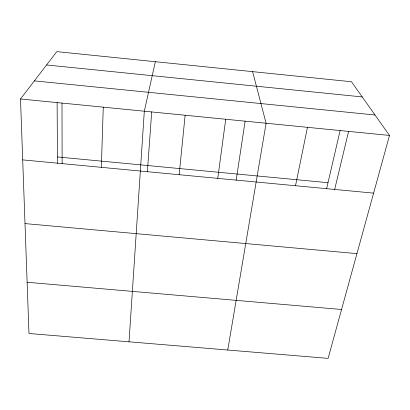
<?xml version="1.0" encoding="UTF-8"?>
<svg xmlns="http://www.w3.org/2000/svg" width="410" height="410" viewBox="0 0 410 410"><rect width="100%" height="100%" fill="white"/><g stroke="black" fill="none" stroke-linecap="round" stroke-linejoin="round"><path stroke-width="0.61" d="M101.337 167.336L103.269 107.159M129.027 341.812L144.315 111.212L155.344 61.7M147.364 171.836L151.705 111.894M179.155 174.706L185.13 115.246M217.756 178.365L225.725 119.254M236.175 180.251L245.118 121.124M227.75 350.022L266.095 123.246L252.601 71.642M295.518 185.73L307.464 127.331M326.575 188.815L340.136 130.513M334.668 189.44L348.597 131.395M389.5 135.433L328.097 358.371L28.977 333.489L20.5 98.984L56.795 51.629L351.483 81.749L389.5 135.433L20.5 98.984M27.127 282.27L341.561 309.494M25.005 223.588L356.946 253.626M57.436 156.943L328 182.686M22.704 159.885L373.607 193.13M34.368 80.888L375.017 114.984M46.571 64.975L362.235 96.929M57.108 102.551L57.477 163.323M62.002 103.079L62.125 163.621"/></g></svg>
